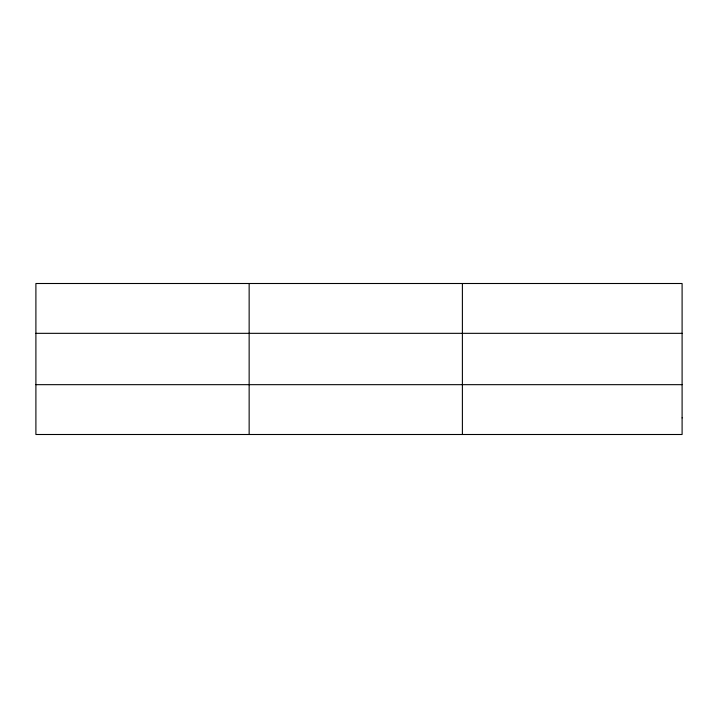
<?xml version="1.0" encoding="UTF-8"?>
<svg xmlns="http://www.w3.org/2000/svg" width="718" height="718" viewBox="0 0 718 718"><rect width="100%" height="100%" fill="white"/><g stroke="black" fill="none" stroke-linecap="round" stroke-linejoin="round"><path stroke-width="1.08" d="M249.146 283.502L249.146 434.498M462.392 283.502L462.392 434.498M35.9 333.331L682.1 333.331M35.9 384.668L682.1 384.668M682.1 417.894L682.1 434.498L35.9 434.498L35.9 283.502L682.1 283.502L682.1 417.894"/></g></svg>
